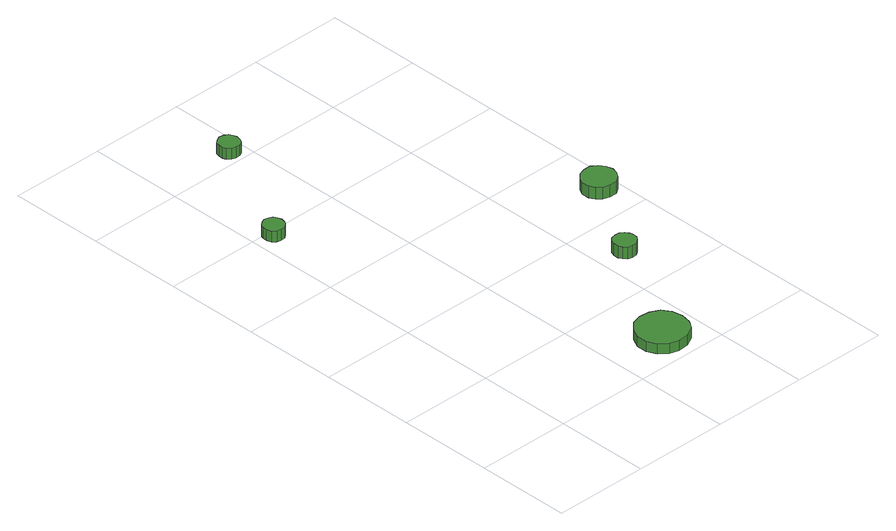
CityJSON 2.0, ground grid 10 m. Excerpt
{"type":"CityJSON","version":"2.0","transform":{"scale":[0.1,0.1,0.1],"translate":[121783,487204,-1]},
"CityObjects":{
"tree1":{"type":"SolitaryVegetationObject","attributes":{"function":"something"},"geometry":[{"type":"MultiSurface","lod":"1","boundaries":[[[0,1,2,3,4,5,6,7,8,9,10,11,12,13,14]],[[15,16,17,18,19,20,21,22,23,24,25,26,27,28,29]],[[0,29,28,1]],[[1,28,27,2]],[[2,27,26,3]],[[3,26,25,4]],[[4,25,24,5]],[[5,24,23,6]],[[6,23,22,7]],[[7,22,21,8]],[[8,21,20,9]],[[9,20,19,10]],[[10,19,18,11]],[[11,18,17,12]],[[12,17,16,13]],[[13,16,15,14]],[[14,15,29,0]]]}]},
"tree2":{"type":"SolitaryVegetationObject","attributes":{"function":"something"},"geometry":[{"type":"MultiSurface","lod":"1","boundaries":[[[30,31,32,33,34,35,36,37,38,39,40,41,42,43,44]],[[45,46,47,48,49,50,51,52,53,54,55,56,57,58,59]],[[30,59,58,31]],[[31,58,57,32]],[[32,57,56,33]],[[33,56,55,34]],[[34,55,54,35]],[[35,54,53,36]],[[36,53,52,37]],[[37,52,51,38]],[[38,51,50,39]],[[39,50,49,40]],[[40,49,48,41]],[[41,48,47,42]],[[42,47,46,43]],[[43,46,45,44]],[[44,45,59,30]]]}]},
"tree3":{"type":"SolitaryVegetationObject","attributes":{"function":"something"},"geometry":[{"type":"MultiSurface","lod":"1","boundaries":[[[60,61,62,63,64,65,66,67,68,69,70,71,72,73,74]],[[75,76,77,78,79,80,81,82,83,84,85,86,87,88,89]],[[60,89,88,61]],[[61,88,87,62]],[[62,87,86,63]],[[63,86,85,64]],[[64,85,84,65]],[[65,84,83,66]],[[66,83,82,67]],[[67,82,81,68]],[[68,81,80,69]],[[69,80,79,70]],[[70,79,78,71]],[[71,78,77,72]],[[72,77,76,73]],[[73,76,75,74]],[[74,75,89,60]]]}]},
"tree4":{"type":"SolitaryVegetationObject","attributes":{"function":"something"},"geometry":[{"type":"MultiSurface","lod":"1","boundaries":[[[90,91,92,93,94,95,96,97,98,99,100,101,102,103,104]],[[105,106,107,108,109,110,111,112,113,114,115,116,117,118,119]],[[90,119,118,91]],[[91,118,117,92]],[[92,117,116,93]],[[93,116,115,94]],[[94,115,114,95]],[[95,114,113,96]],[[96,113,112,97]],[[97,112,111,98]],[[98,111,110,99]],[[99,110,109,100]],[[100,109,108,101]],[[101,108,107,102]],[[102,107,106,103]],[[103,106,105,104]],[[104,105,119,90]]]}]},
"tree5":{"type":"SolitaryVegetationObject","attributes":{"function":"something"},"geometry":[{"type":"MultiSurface","lod":"1","boundaries":[[[120,121,122,123,124,125,126,127,128,129,130,131,132,133,134]],[[135,136,137,138,139,140,141,142,143,144,145,146,147,148,149]],[[120,149,148,121]],[[121,148,147,122]],[[122,147,146,123]],[[123,146,145,124]],[[124,145,144,125]],[[125,144,143,126]],[[126,143,142,127]],[[127,142,141,128]],[[128,141,140,129]],[[129,140,139,130]],[[130,139,138,131]],[[131,138,137,132]],[[132,137,136,133]],[[133,136,135,134]],[[134,135,149,120]]]}]}
},
"vertices":[
[29,392,21],[28,396,21],[26,400,21],[22,402,21],[17,403,21],[13,401,21],[9,398,21],[8,394,21],[8,390,21],[9,385,21],[13,382,21],[17,381,21],[22,381,21],[26,384,21],[28,387,21],[28,387,9],[26,384,9],[22,381,9],[17,381,9],[13,382,9],[9,385,9],[8,390,9],[8,394,9],[9,398,9],[13,401,9],[17,403,9],[22,402,9],[26,400,9],[28,396,9],[29,392,9],
[185,35,17],[183,46,17],[177,55,17],[167,60,17],[156,61,17],[146,58,17],[138,50,17],[133,40,17],[133,29,17],[138,19,17],[146,12,17],[156,9,17],[167,10,17],[177,15,17],[183,24,17],[183,24,6],[177,15,6],[167,10,6],[156,9,6],[146,12,6],[138,19,6],[133,29,6],[133,40,6],[138,50,6],[146,58,6],[156,61,6],[167,60,6],[177,55,6],[183,46,6],[185,35,6],
[89,511,23],[88,515,23],[86,519,23],[82,521,23],[77,522,23],[73,520,23],[69,517,23],[68,513,23],[68,508,23],[69,504,23],[73,501,23],[77,500,23],[82,500,23],[86,502,23],[88,506,23],[88,506,11],[86,502,11],[82,500,11],[77,500,11],[73,501,11],[69,504,11],[68,508,11],[68,513,11],[69,517,11],[73,520,11],[77,522,11],[82,521,11],[86,519,11],[88,515,11],[89,511,11],
[241,155,19],[240,159,19],[237,163,19],[233,166,19],[228,166,19],[223,165,19],[220,162,19],[218,157,19],[218,152,19],[220,148,19],[223,144,19],[228,143,19],[233,143,19],[237,146,19],[240,150,19],[240,150,6],[237,146,6],[233,143,6],[228,143,6],[223,144,6],[220,148,6],[218,152,6],[218,157,6],[220,162,6],[223,165,6],[228,166,6],[233,166,6],[237,163,6],[240,159,6],[241,155,6],
[298,240,21],[296,247,21],[292,253,21],[286,257,21],[278,257,21],[271,255,21],[266,250,21],[263,244,21],[263,236,21],[266,230,21],[271,225,21],[278,223,21],[286,223,21],[292,227,21],[296,233,21],[296,233,8],[292,227,8],[286,223,8],[278,223,8],[271,225,8],[266,230,8],[263,236,8],[263,244,8],[266,250,8],[271,255,8],[278,257,8],[286,257,8],[292,253,8],[296,247,8],[298,240,8]
]}
